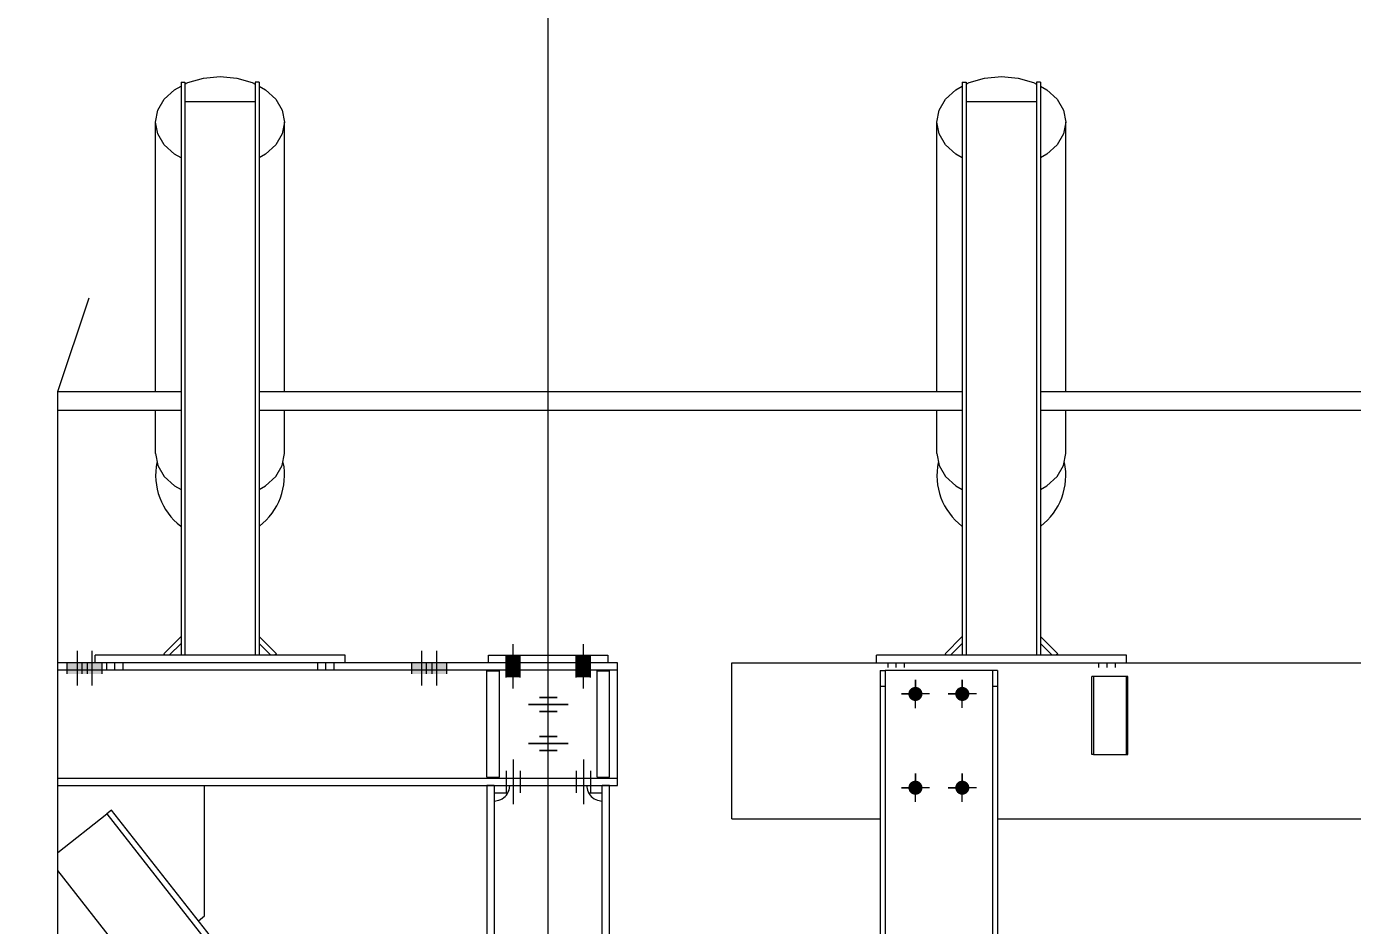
# Model space of a CAD drawing. Header units: millimetres. Extents: x 2 to 845, y 5 to 599.
# Drawn here: x 75.66 to 118.09, y 499.58 to 528.34 of the extents above; entities that cross this region are included whole.
import ezdxf

# ---------------------------------------------------------------- set-up
doc = ezdxf.new("R2010")
doc.units = ezdxf.units.MM
doc.linetypes.add('XKITLINE00', pattern=[0])
doc.linetypes.add('XKITLINE02', pattern=[4, 2, -2])
for name, color, linetype, lineweight in [('Cota', 4, 'Continuous', 0), ('Grelha', 4, 'Continuous', 0), ('Objeto gráfico', 3, 'Continuous', 0), ('Parafuso', 3, 'Continuous', 0), ('Peça', 2, 'Continuous', 0)]:
    doc.layers.add(name, color=color, linetype=linetype, lineweight=lineweight)
doc.styles.add('SIMPLEX', font='SIMPLEX_.TTF')

# ---------------------------------------------------------------- blocks, each defined once
blk = doc.blocks.new('*A620')
at = {"layer": 'Grelha', "color": 7, "linetype": 'XKITLINE00', "lineweight": 0}
blk.add_line((92.356, 459.531), (92.356, 574.891), dxfattribs=at)
blk = doc.blocks.new('*A756')
at = {"layer": 'Parafuso', "color": 7, "linetype": 'XKITLINE02', "lineweight": 0}
for p, q in [((78.219, 507.989), (78.219, 507.757)), ((78.481, 507.989), (78.481, 507.757)), ((78.744, 507.989), (78.744, 507.757)), ((84.969, 507.989), (84.969, 507.757)), ((85.231, 507.989), (85.231, 507.757)), ((85.494, 507.989), (85.494, 507.757))]:
    blk.add_line(p, q, dxfattribs=at)
blk = doc.blocks.new('*A757')
at = {"layer": 'Parafuso', "color": 7, "linetype": 'XKITLINE02', "lineweight": 0}
for p, q in [((78.219, 507.989), (78.219, 507.757)), ((78.481, 507.989), (78.481, 507.757)), ((78.744, 507.989), (78.744, 507.757)), ((84.969, 507.989), (84.969, 507.757)), ((85.231, 507.989), (85.231, 507.757)), ((85.494, 507.989), (85.494, 507.757))]:
    blk.add_line(p, q, dxfattribs=at)
blk = doc.blocks.new('*A794')
at = {"layer": 'Peça', "color": 1, "linetype": 'XKITLINE00', "lineweight": 0}
for p, q in [((110.805, 507.549), (109.755, 507.549)), ((109.755, 505.049), (109.755, 507.549)), ((109.805, 507.549), (109.805, 505.049)), ((110.83, 507.549), (110.805, 507.549)), ((110.849, 507.549), (110.83, 507.549)), ((110.855, 507.549), (110.849, 507.549)), ((110.905, 507.549), (110.855, 507.549)), ((110.855, 507.549), (110.855, 505.049)), ((110.905, 505.049), (110.905, 507.549)), ((109.805, 505.049), (109.755, 505.049)), ((109.812, 505.049), (109.805, 505.049)), ((109.805, 505.049), (109.812, 505.049)), ((109.812, 505.049), (109.83, 505.049)), ((109.83, 505.049), (109.855, 505.049)), ((109.855, 505.049), (110.855, 505.049)), ((110.849, 505.049), (110.855, 505.049)), ((110.855, 505.049), (110.905, 505.049))]:
    blk.add_line(p, q, dxfattribs=at)
blk = doc.blocks.new('*A820')
at = {"layer": 'Parafuso', "color": 7, "linetype": 'XKITLINE02', "lineweight": 0}
for p, q in [((91.721, 506.652), (92.991, 506.652)), ((91.721, 506.652), (92.991, 506.652)), ((92.074, 506.877), (92.274, 506.877)), ((92.074, 506.877), (92.274, 506.877)), ((92.274, 506.877), (92.439, 506.877)), ((92.274, 506.877), (92.439, 506.877)), ((92.439, 506.877), (92.639, 506.877)), ((92.439, 506.877), (92.639, 506.877)), ((92.074, 506.427), (92.274, 506.427)), ((92.074, 506.427), (92.274, 506.427)), ((92.274, 506.427), (92.439, 506.427)), ((92.274, 506.427), (92.439, 506.427)), ((92.439, 506.427), (92.639, 506.427)), ((92.439, 506.427), (92.639, 506.427)), ((91.721, 505.402), (92.991, 505.402)), ((91.721, 505.402), (92.991, 505.402)), ((92.074, 505.627), (92.274, 505.627)), ((92.074, 505.627), (92.274, 505.627)), ((92.274, 505.627), (92.439, 505.627)), ((92.274, 505.627), (92.439, 505.627)), ((92.439, 505.627), (92.639, 505.627)), ((92.439, 505.627), (92.639, 505.627)), ((92.074, 505.177), (92.274, 505.177)), ((92.074, 505.177), (92.274, 505.177)), ((92.274, 505.177), (92.439, 505.177)), ((92.274, 505.177), (92.439, 505.177)), ((92.439, 505.177), (92.639, 505.177)), ((92.439, 505.177), (92.639, 505.177))]:
    blk.add_line(p, q, dxfattribs=at)
blk = doc.blocks.new('*A821')
at = {"layer": 'Parafuso', "color": 7, "linetype": 'XKITLINE02', "lineweight": 0}
for p, q in [((91.721, 506.652), (92.991, 506.652)), ((91.721, 506.652), (92.991, 506.652)), ((92.074, 506.877), (92.274, 506.877)), ((92.074, 506.877), (92.274, 506.877)), ((92.274, 506.877), (92.439, 506.877)), ((92.274, 506.877), (92.439, 506.877)), ((92.439, 506.877), (92.639, 506.877)), ((92.439, 506.877), (92.639, 506.877)), ((92.074, 506.427), (92.274, 506.427)), ((92.074, 506.427), (92.274, 506.427)), ((92.274, 506.427), (92.439, 506.427)), ((92.274, 506.427), (92.439, 506.427)), ((92.439, 506.427), (92.639, 506.427)), ((92.439, 506.427), (92.639, 506.427)), ((91.721, 505.402), (92.991, 505.402)), ((91.721, 505.402), (92.991, 505.402)), ((92.074, 505.627), (92.274, 505.627)), ((92.074, 505.627), (92.274, 505.627)), ((92.274, 505.627), (92.439, 505.627)), ((92.274, 505.627), (92.439, 505.627)), ((92.439, 505.627), (92.639, 505.627)), ((92.439, 505.627), (92.639, 505.627)), ((92.074, 505.177), (92.274, 505.177)), ((92.074, 505.177), (92.274, 505.177)), ((92.274, 505.177), (92.439, 505.177)), ((92.274, 505.177), (92.439, 505.177)), ((92.439, 505.177), (92.639, 505.177)), ((92.439, 505.177), (92.639, 505.177))]:
    blk.add_line(p, q, dxfattribs=at)
blk = doc.blocks.new('*A822')
at = {"layer": 'Parafuso', "color": 7, "linetype": 'XKITLINE02', "lineweight": 0}
for p, q in [((93.256, 504.534), (93.256, 504.297)), ((93.256, 504.534), (93.256, 504.297)), ((93.256, 504.534), (93.256, 504.297)), ((93.481, 504.894), (93.481, 503.467)), ((93.481, 504.894), (93.481, 503.467)), ((93.481, 504.894), (93.481, 503.467)), ((93.706, 504.534), (93.706, 504.297)), ((93.706, 504.534), (93.706, 504.297)), ((93.706, 504.534), (93.706, 504.297)), ((93.256, 504.297), (93.256, 504.064)), ((93.256, 504.297), (93.256, 504.064)), ((93.256, 504.297), (93.256, 504.064)), ((93.256, 504.064), (93.256, 503.827)), ((93.256, 504.064), (93.256, 503.827)), ((93.256, 504.064), (93.256, 503.827)), ((93.706, 504.297), (93.706, 504.064)), ((93.706, 504.297), (93.706, 504.064)), ((93.706, 504.297), (93.706, 504.064)), ((93.706, 504.064), (93.706, 503.827)), ((93.706, 504.064), (93.706, 503.827)), ((93.706, 504.064), (93.706, 503.827))]:
    blk.add_line(p, q, dxfattribs=at)
blk = doc.blocks.new('*A823')
at = {"layer": 'Parafuso', "color": 7, "linetype": 'XKITLINE02', "lineweight": 0}
for p, q in [((93.256, 504.534), (93.256, 504.297)), ((93.256, 504.534), (93.256, 504.297)), ((93.256, 504.534), (93.256, 504.297)), ((93.481, 504.894), (93.481, 503.467)), ((93.481, 504.894), (93.481, 503.467)), ((93.481, 504.894), (93.481, 503.467)), ((93.706, 504.534), (93.706, 504.297)), ((93.706, 504.534), (93.706, 504.297)), ((93.706, 504.534), (93.706, 504.297)), ((93.256, 504.297), (93.256, 504.064)), ((93.256, 504.297), (93.256, 504.064)), ((93.256, 504.297), (93.256, 504.064)), ((93.256, 504.064), (93.256, 503.827)), ((93.256, 504.064), (93.256, 503.827)), ((93.256, 504.064), (93.256, 503.827)), ((93.706, 504.297), (93.706, 504.064)), ((93.706, 504.297), (93.706, 504.064)), ((93.706, 504.297), (93.706, 504.064)), ((93.706, 504.064), (93.706, 503.827)), ((93.706, 504.064), (93.706, 503.827)), ((93.706, 504.064), (93.706, 503.827))]:
    blk.add_line(p, q, dxfattribs=at)
blk = doc.blocks.new('*A824')
at = {"layer": 'Parafuso'}
for points in [[(93.256, 507.989), (93.256, 508.227), (93.706, 508.227), (93.706, 507.989)], [(93.256, 507.989), (93.256, 508.227), (93.706, 508.227), (93.706, 507.989)], [(93.256, 507.989), (93.256, 508.227), (93.706, 508.227), (93.706, 507.989)], [(93.256, 507.757), (93.256, 507.989), (93.706, 507.989), (93.706, 507.757)], [(93.256, 507.757), (93.256, 507.989), (93.706, 507.989), (93.706, 507.757)], [(93.256, 507.757), (93.256, 507.989), (93.706, 507.989), (93.706, 507.757)], [(93.256, 507.519), (93.256, 507.757), (93.706, 507.757), (93.706, 507.519)], [(93.256, 507.519), (93.256, 507.757), (93.706, 507.757), (93.706, 507.519)], [(93.256, 507.519), (93.256, 507.757), (93.706, 507.757), (93.706, 507.519)]]:
    blk.add_hatch(color=7, dxfattribs=at).paths.add_polyline_path(points, flags=17)
at = {"layer": 'Parafuso', "color": 7, "linetype": 'XKITLINE00', "lineweight": 0}
for p, q in [((93.481, 507.159), (93.481, 508.587)), ((93.481, 507.159), (93.481, 508.587)), ((93.481, 507.159), (93.481, 508.587)), ((93.256, 507.989), (93.256, 508.227)), ((93.256, 507.989), (93.256, 508.227)), ((93.256, 507.989), (93.256, 508.227)), ((93.256, 507.757), (93.256, 507.989)), ((93.256, 507.757), (93.256, 507.989)), ((93.256, 507.757), (93.256, 507.989)), ((93.706, 507.989), (93.706, 508.227)), ((93.706, 507.989), (93.706, 508.227)), ((93.706, 507.989), (93.706, 508.227)), ((93.706, 507.757), (93.706, 507.989)), ((93.706, 507.757), (93.706, 507.989)), ((93.706, 507.757), (93.706, 507.989)), ((93.256, 507.519), (93.256, 507.757)), ((93.256, 507.519), (93.256, 507.757)), ((93.256, 507.519), (93.256, 507.757)), ((93.706, 507.519), (93.706, 507.757)), ((93.706, 507.519), (93.706, 507.757)), ((93.706, 507.519), (93.706, 507.757))]:
    blk.add_line(p, q, dxfattribs=at)
blk = doc.blocks.new('*A825')
at = {"layer": 'Parafuso'}
for points in [[(93.706, 508.227), (93.706, 507.989), (93.256, 507.989), (93.256, 508.227)], [(93.706, 508.227), (93.706, 507.989), (93.256, 507.989), (93.256, 508.227)], [(93.706, 508.227), (93.706, 507.989), (93.256, 507.989), (93.256, 508.227)], [(93.706, 507.989), (93.706, 507.757), (93.256, 507.757), (93.256, 507.989)], [(93.706, 507.989), (93.706, 507.757), (93.256, 507.757), (93.256, 507.989)], [(93.706, 507.989), (93.706, 507.757), (93.256, 507.757), (93.256, 507.989)], [(93.706, 507.757), (93.706, 507.519), (93.256, 507.519), (93.256, 507.757)], [(93.706, 507.757), (93.706, 507.519), (93.256, 507.519), (93.256, 507.757)], [(93.706, 507.757), (93.706, 507.519), (93.256, 507.519), (93.256, 507.757)]]:
    blk.add_hatch(color=7, dxfattribs=at).paths.add_polyline_path(points, flags=17)
at = {"layer": 'Parafuso', "color": 7, "linetype": 'XKITLINE00', "lineweight": 0}
for p, q in [((93.481, 507.159), (93.481, 508.587)), ((93.481, 507.159), (93.481, 508.587)), ((93.481, 507.159), (93.481, 508.587)), ((93.256, 507.989), (93.256, 508.227)), ((93.256, 507.989), (93.256, 508.227)), ((93.256, 507.989), (93.256, 508.227)), ((93.256, 507.757), (93.256, 507.989)), ((93.256, 507.757), (93.256, 507.989)), ((93.256, 507.757), (93.256, 507.989)), ((93.706, 507.989), (93.706, 508.227)), ((93.706, 507.989), (93.706, 508.227)), ((93.706, 507.989), (93.706, 508.227)), ((93.706, 507.757), (93.706, 507.989)), ((93.706, 507.757), (93.706, 507.989)), ((93.706, 507.757), (93.706, 507.989)), ((93.256, 507.519), (93.256, 507.757)), ((93.256, 507.519), (93.256, 507.757)), ((93.256, 507.519), (93.256, 507.757)), ((93.706, 507.519), (93.706, 507.757)), ((93.706, 507.519), (93.706, 507.757)), ((93.706, 507.519), (93.706, 507.757))]:
    blk.add_line(p, q, dxfattribs=at)
blk = doc.blocks.new('*A826')
at = {"layer": 'Parafuso', "color": 7, "linetype": 'XKITLINE02', "lineweight": 0}
for p, q in [((91.006, 504.534), (91.006, 504.297)), ((91.006, 504.534), (91.006, 504.297)), ((91.006, 504.534), (91.006, 504.297)), ((91.231, 504.894), (91.231, 503.467)), ((91.231, 504.894), (91.231, 503.467)), ((91.231, 504.894), (91.231, 503.467)), ((91.456, 504.534), (91.456, 504.297)), ((91.456, 504.534), (91.456, 504.297)), ((91.456, 504.534), (91.456, 504.297)), ((91.006, 504.297), (91.006, 504.064)), ((91.006, 504.297), (91.006, 504.064)), ((91.006, 504.297), (91.006, 504.064)), ((91.006, 504.064), (91.006, 503.827)), ((91.006, 504.064), (91.006, 503.827)), ((91.006, 504.064), (91.006, 503.827)), ((91.456, 504.297), (91.456, 504.064)), ((91.456, 504.297), (91.456, 504.064)), ((91.456, 504.297), (91.456, 504.064)), ((91.456, 504.064), (91.456, 503.827)), ((91.456, 504.064), (91.456, 503.827)), ((91.456, 504.064), (91.456, 503.827))]:
    blk.add_line(p, q, dxfattribs=at)
blk = doc.blocks.new('*A827')
at = {"layer": 'Parafuso', "color": 7, "linetype": 'XKITLINE02', "lineweight": 0}
for p, q in [((91.006, 504.534), (91.006, 504.297)), ((91.006, 504.534), (91.006, 504.297)), ((91.006, 504.534), (91.006, 504.297)), ((91.231, 504.894), (91.231, 503.467)), ((91.231, 504.894), (91.231, 503.467)), ((91.231, 504.894), (91.231, 503.467)), ((91.456, 504.534), (91.456, 504.297)), ((91.456, 504.534), (91.456, 504.297)), ((91.456, 504.534), (91.456, 504.297)), ((91.006, 504.297), (91.006, 504.064)), ((91.006, 504.297), (91.006, 504.064)), ((91.006, 504.297), (91.006, 504.064)), ((91.006, 504.064), (91.006, 503.827)), ((91.006, 504.064), (91.006, 503.827)), ((91.006, 504.064), (91.006, 503.827)), ((91.456, 504.297), (91.456, 504.064)), ((91.456, 504.297), (91.456, 504.064)), ((91.456, 504.297), (91.456, 504.064)), ((91.456, 504.064), (91.456, 503.827)), ((91.456, 504.064), (91.456, 503.827)), ((91.456, 504.064), (91.456, 503.827))]:
    blk.add_line(p, q, dxfattribs=at)
blk = doc.blocks.new('*A828')
at = {"layer": 'Parafuso'}
for points in [[(91.006, 507.989), (91.006, 508.227), (91.456, 508.227), (91.456, 507.989)], [(91.006, 507.989), (91.006, 508.227), (91.456, 508.227), (91.456, 507.989)], [(91.006, 507.989), (91.006, 508.227), (91.456, 508.227), (91.456, 507.989)], [(91.006, 507.757), (91.006, 507.989), (91.456, 507.989), (91.456, 507.757)], [(91.006, 507.757), (91.006, 507.989), (91.456, 507.989), (91.456, 507.757)], [(91.006, 507.757), (91.006, 507.989), (91.456, 507.989), (91.456, 507.757)], [(91.006, 507.519), (91.006, 507.757), (91.456, 507.757), (91.456, 507.519)], [(91.006, 507.519), (91.006, 507.757), (91.456, 507.757), (91.456, 507.519)], [(91.006, 507.519), (91.006, 507.757), (91.456, 507.757), (91.456, 507.519)]]:
    blk.add_hatch(color=7, dxfattribs=at).paths.add_polyline_path(points, flags=17)
at = {"layer": 'Parafuso', "color": 7, "linetype": 'XKITLINE00', "lineweight": 0}
for p, q in [((91.231, 507.159), (91.231, 508.587)), ((91.231, 507.159), (91.231, 508.587)), ((91.231, 507.159), (91.231, 508.587)), ((91.006, 507.989), (91.006, 508.227)), ((91.006, 507.989), (91.006, 508.227)), ((91.006, 507.989), (91.006, 508.227)), ((91.006, 507.757), (91.006, 507.989)), ((91.006, 507.757), (91.006, 507.989)), ((91.006, 507.757), (91.006, 507.989)), ((91.456, 507.989), (91.456, 508.227)), ((91.456, 507.989), (91.456, 508.227)), ((91.456, 507.989), (91.456, 508.227)), ((91.456, 507.757), (91.456, 507.989)), ((91.456, 507.757), (91.456, 507.989)), ((91.456, 507.757), (91.456, 507.989)), ((91.006, 507.519), (91.006, 507.757)), ((91.006, 507.519), (91.006, 507.757)), ((91.006, 507.519), (91.006, 507.757)), ((91.456, 507.519), (91.456, 507.757)), ((91.456, 507.519), (91.456, 507.757)), ((91.456, 507.519), (91.456, 507.757))]:
    blk.add_line(p, q, dxfattribs=at)
blk = doc.blocks.new('*A829')
at = {"layer": 'Parafuso'}
for points in [[(91.456, 508.227), (91.456, 507.989), (91.006, 507.989), (91.006, 508.227)], [(91.456, 508.227), (91.456, 507.989), (91.006, 507.989), (91.006, 508.227)], [(91.456, 508.227), (91.456, 507.989), (91.006, 507.989), (91.006, 508.227)], [(91.456, 507.989), (91.456, 507.757), (91.006, 507.757), (91.006, 507.989)], [(91.456, 507.989), (91.456, 507.757), (91.006, 507.757), (91.006, 507.989)], [(91.456, 507.989), (91.456, 507.757), (91.006, 507.757), (91.006, 507.989)], [(91.456, 507.757), (91.456, 507.519), (91.006, 507.519), (91.006, 507.757)], [(91.456, 507.757), (91.456, 507.519), (91.006, 507.519), (91.006, 507.757)], [(91.456, 507.757), (91.456, 507.519), (91.006, 507.519), (91.006, 507.757)]]:
    blk.add_hatch(color=7, dxfattribs=at).paths.add_polyline_path(points, flags=17)
at = {"layer": 'Parafuso', "color": 7, "linetype": 'XKITLINE00', "lineweight": 0}
for p, q in [((91.231, 507.159), (91.231, 508.587)), ((91.231, 507.159), (91.231, 508.587)), ((91.231, 507.159), (91.231, 508.587)), ((91.006, 507.989), (91.006, 508.227)), ((91.006, 507.989), (91.006, 508.227)), ((91.006, 507.989), (91.006, 508.227)), ((91.006, 507.757), (91.006, 507.989)), ((91.006, 507.757), (91.006, 507.989)), ((91.006, 507.757), (91.006, 507.989)), ((91.456, 507.989), (91.456, 508.227)), ((91.456, 507.989), (91.456, 508.227)), ((91.456, 507.989), (91.456, 508.227)), ((91.456, 507.757), (91.456, 507.989)), ((91.456, 507.757), (91.456, 507.989)), ((91.456, 507.757), (91.456, 507.989)), ((91.006, 507.519), (91.006, 507.757)), ((91.006, 507.519), (91.006, 507.757)), ((91.006, 507.519), (91.006, 507.757)), ((91.456, 507.519), (91.456, 507.757)), ((91.456, 507.519), (91.456, 507.757)), ((91.456, 507.519), (91.456, 507.757))]:
    blk.add_line(p, q, dxfattribs=at)
blk = doc.blocks.new('*A830')
at = {"layer": 'Parafuso', "color": 7, "linetype": 'XKITLINE02', "lineweight": 0}
for p, q in [((92.991, 506.652), (91.721, 506.652)), ((92.991, 506.652), (91.721, 506.652)), ((92.274, 506.877), (92.074, 506.877)), ((92.274, 506.877), (92.074, 506.877)), ((92.439, 506.877), (92.274, 506.877)), ((92.439, 506.877), (92.274, 506.877)), ((92.639, 506.877), (92.439, 506.877)), ((92.639, 506.877), (92.439, 506.877)), ((92.274, 506.427), (92.074, 506.427)), ((92.274, 506.427), (92.074, 506.427)), ((92.439, 506.427), (92.274, 506.427)), ((92.439, 506.427), (92.274, 506.427)), ((92.639, 506.427), (92.439, 506.427)), ((92.639, 506.427), (92.439, 506.427)), ((92.991, 505.402), (91.721, 505.402)), ((92.991, 505.402), (91.721, 505.402)), ((92.274, 505.627), (92.074, 505.627)), ((92.274, 505.627), (92.074, 505.627)), ((92.439, 505.627), (92.274, 505.627)), ((92.439, 505.627), (92.274, 505.627)), ((92.639, 505.627), (92.439, 505.627)), ((92.639, 505.627), (92.439, 505.627)), ((92.274, 505.177), (92.074, 505.177)), ((92.274, 505.177), (92.074, 505.177)), ((92.439, 505.177), (92.274, 505.177)), ((92.439, 505.177), (92.274, 505.177)), ((92.639, 505.177), (92.439, 505.177)), ((92.639, 505.177), (92.439, 505.177))]:
    blk.add_line(p, q, dxfattribs=at)
blk = doc.blocks.new('*A831')
at = {"layer": 'Parafuso', "color": 7, "linetype": 'XKITLINE02', "lineweight": 0}
for p, q in [((92.991, 506.652), (91.721, 506.652)), ((92.991, 506.652), (91.721, 506.652)), ((92.274, 506.877), (92.074, 506.877)), ((92.274, 506.877), (92.074, 506.877)), ((92.439, 506.877), (92.274, 506.877)), ((92.439, 506.877), (92.274, 506.877)), ((92.639, 506.877), (92.439, 506.877)), ((92.639, 506.877), (92.439, 506.877)), ((92.274, 506.427), (92.074, 506.427)), ((92.274, 506.427), (92.074, 506.427)), ((92.439, 506.427), (92.274, 506.427)), ((92.439, 506.427), (92.274, 506.427)), ((92.639, 506.427), (92.439, 506.427)), ((92.639, 506.427), (92.439, 506.427)), ((92.991, 505.402), (91.721, 505.402)), ((92.991, 505.402), (91.721, 505.402)), ((92.274, 505.627), (92.074, 505.627)), ((92.274, 505.627), (92.074, 505.627)), ((92.439, 505.627), (92.274, 505.627)), ((92.439, 505.627), (92.274, 505.627)), ((92.639, 505.627), (92.439, 505.627)), ((92.639, 505.627), (92.439, 505.627)), ((92.274, 505.177), (92.074, 505.177)), ((92.274, 505.177), (92.074, 505.177)), ((92.439, 505.177), (92.274, 505.177)), ((92.439, 505.177), (92.274, 505.177)), ((92.639, 505.177), (92.439, 505.177)), ((92.639, 505.177), (92.439, 505.177))]:
    blk.add_line(p, q, dxfattribs=at)
blk = doc.blocks.new('*A832')
at = {"layer": 'Parafuso', "color": 7, "linetype": 'XKITLINE02', "lineweight": 0}
for p, q in [((91.006, 504.534), (91.006, 504.297)), ((91.006, 504.534), (91.006, 504.297)), ((91.006, 504.534), (91.006, 504.297)), ((91.231, 504.894), (91.231, 503.467)), ((91.231, 504.894), (91.231, 503.467)), ((91.231, 504.894), (91.231, 503.467)), ((91.456, 504.534), (91.456, 504.297)), ((91.456, 504.534), (91.456, 504.297)), ((91.456, 504.534), (91.456, 504.297)), ((91.006, 504.297), (91.006, 504.064)), ((91.006, 504.297), (91.006, 504.064)), ((91.006, 504.297), (91.006, 504.064)), ((91.006, 504.064), (91.006, 503.827)), ((91.006, 504.064), (91.006, 503.827)), ((91.006, 504.064), (91.006, 503.827)), ((91.456, 504.297), (91.456, 504.064)), ((91.456, 504.297), (91.456, 504.064)), ((91.456, 504.297), (91.456, 504.064)), ((91.456, 504.064), (91.456, 503.827)), ((91.456, 504.064), (91.456, 503.827)), ((91.456, 504.064), (91.456, 503.827))]:
    blk.add_line(p, q, dxfattribs=at)
blk = doc.blocks.new('*A833')
at = {"layer": 'Parafuso', "color": 7, "linetype": 'XKITLINE02', "lineweight": 0}
for p, q in [((91.006, 504.534), (91.006, 504.297)), ((91.006, 504.534), (91.006, 504.297)), ((91.006, 504.534), (91.006, 504.297)), ((91.231, 504.894), (91.231, 503.467)), ((91.231, 504.894), (91.231, 503.467)), ((91.231, 504.894), (91.231, 503.467)), ((91.456, 504.534), (91.456, 504.297)), ((91.456, 504.534), (91.456, 504.297)), ((91.456, 504.534), (91.456, 504.297)), ((91.006, 504.297), (91.006, 504.064)), ((91.006, 504.297), (91.006, 504.064)), ((91.006, 504.297), (91.006, 504.064)), ((91.006, 504.064), (91.006, 503.827)), ((91.006, 504.064), (91.006, 503.827)), ((91.006, 504.064), (91.006, 503.827)), ((91.456, 504.297), (91.456, 504.064)), ((91.456, 504.297), (91.456, 504.064)), ((91.456, 504.297), (91.456, 504.064)), ((91.456, 504.064), (91.456, 503.827)), ((91.456, 504.064), (91.456, 503.827)), ((91.456, 504.064), (91.456, 503.827))]:
    blk.add_line(p, q, dxfattribs=at)
blk = doc.blocks.new('*A834')
at = {"layer": 'Parafuso'}
for points in [[(91.456, 508.227), (91.456, 507.989), (91.006, 507.989), (91.006, 508.227)], [(91.456, 508.227), (91.456, 507.989), (91.006, 507.989), (91.006, 508.227)], [(91.456, 508.227), (91.456, 507.989), (91.006, 507.989), (91.006, 508.227)], [(91.456, 507.989), (91.456, 507.757), (91.006, 507.757), (91.006, 507.989)], [(91.456, 507.989), (91.456, 507.757), (91.006, 507.757), (91.006, 507.989)], [(91.456, 507.989), (91.456, 507.757), (91.006, 507.757), (91.006, 507.989)], [(91.456, 507.757), (91.456, 507.519), (91.006, 507.519), (91.006, 507.757)], [(91.456, 507.757), (91.456, 507.519), (91.006, 507.519), (91.006, 507.757)], [(91.456, 507.757), (91.456, 507.519), (91.006, 507.519), (91.006, 507.757)]]:
    blk.add_hatch(color=7, dxfattribs=at).paths.add_polyline_path(points, flags=17)
at = {"layer": 'Parafuso', "color": 7, "linetype": 'XKITLINE00', "lineweight": 0}
for p, q in [((91.231, 507.159), (91.231, 508.587)), ((91.231, 507.159), (91.231, 508.587)), ((91.231, 507.159), (91.231, 508.587)), ((91.006, 507.989), (91.006, 508.227)), ((91.006, 507.989), (91.006, 508.227)), ((91.006, 507.989), (91.006, 508.227)), ((91.006, 507.757), (91.006, 507.989)), ((91.006, 507.757), (91.006, 507.989)), ((91.006, 507.757), (91.006, 507.989)), ((91.456, 507.989), (91.456, 508.227)), ((91.456, 507.989), (91.456, 508.227)), ((91.456, 507.989), (91.456, 508.227)), ((91.456, 507.757), (91.456, 507.989)), ((91.456, 507.757), (91.456, 507.989)), ((91.456, 507.757), (91.456, 507.989)), ((91.006, 507.519), (91.006, 507.757)), ((91.006, 507.519), (91.006, 507.757)), ((91.006, 507.519), (91.006, 507.757)), ((91.456, 507.519), (91.456, 507.757)), ((91.456, 507.519), (91.456, 507.757)), ((91.456, 507.519), (91.456, 507.757))]:
    blk.add_line(p, q, dxfattribs=at)
blk = doc.blocks.new('*A835')
at = {"layer": 'Parafuso'}
for points in [[(91.006, 507.989), (91.006, 508.227), (91.456, 508.227), (91.456, 507.989)], [(91.006, 507.989), (91.006, 508.227), (91.456, 508.227), (91.456, 507.989)], [(91.006, 507.989), (91.006, 508.227), (91.456, 508.227), (91.456, 507.989)], [(91.006, 507.757), (91.006, 507.989), (91.456, 507.989), (91.456, 507.757)], [(91.006, 507.757), (91.006, 507.989), (91.456, 507.989), (91.456, 507.757)], [(91.006, 507.757), (91.006, 507.989), (91.456, 507.989), (91.456, 507.757)], [(91.006, 507.519), (91.006, 507.757), (91.456, 507.757), (91.456, 507.519)], [(91.006, 507.519), (91.006, 507.757), (91.456, 507.757), (91.456, 507.519)], [(91.006, 507.519), (91.006, 507.757), (91.456, 507.757), (91.456, 507.519)]]:
    blk.add_hatch(color=7, dxfattribs=at).paths.add_polyline_path(points, flags=17)
at = {"layer": 'Parafuso', "color": 7, "linetype": 'XKITLINE00', "lineweight": 0}
for p, q in [((91.231, 507.159), (91.231, 508.587)), ((91.231, 507.159), (91.231, 508.587)), ((91.231, 507.159), (91.231, 508.587)), ((91.006, 507.989), (91.006, 508.227)), ((91.006, 507.989), (91.006, 508.227)), ((91.006, 507.989), (91.006, 508.227)), ((91.006, 507.757), (91.006, 507.989)), ((91.006, 507.757), (91.006, 507.989)), ((91.006, 507.757), (91.006, 507.989)), ((91.456, 507.989), (91.456, 508.227)), ((91.456, 507.989), (91.456, 508.227)), ((91.456, 507.989), (91.456, 508.227)), ((91.456, 507.757), (91.456, 507.989)), ((91.456, 507.757), (91.456, 507.989)), ((91.456, 507.757), (91.456, 507.989)), ((91.006, 507.519), (91.006, 507.757)), ((91.006, 507.519), (91.006, 507.757)), ((91.006, 507.519), (91.006, 507.757)), ((91.456, 507.519), (91.456, 507.757)), ((91.456, 507.519), (91.456, 507.757)), ((91.456, 507.519), (91.456, 507.757))]:
    blk.add_line(p, q, dxfattribs=at)
blk = doc.blocks.new('*A836')
at = {"layer": 'Parafuso', "color": 7, "linetype": 'XKITLINE02', "lineweight": 0}
for p, q in [((93.256, 504.534), (93.256, 504.297)), ((93.256, 504.534), (93.256, 504.297)), ((93.256, 504.534), (93.256, 504.297)), ((93.481, 504.894), (93.481, 503.467)), ((93.481, 504.894), (93.481, 503.467)), ((93.481, 504.894), (93.481, 503.467)), ((93.706, 504.534), (93.706, 504.297)), ((93.706, 504.534), (93.706, 504.297)), ((93.706, 504.534), (93.706, 504.297)), ((93.256, 504.297), (93.256, 504.064)), ((93.256, 504.297), (93.256, 504.064)), ((93.256, 504.297), (93.256, 504.064)), ((93.256, 504.064), (93.256, 503.827)), ((93.256, 504.064), (93.256, 503.827)), ((93.256, 504.064), (93.256, 503.827)), ((93.706, 504.297), (93.706, 504.064)), ((93.706, 504.297), (93.706, 504.064)), ((93.706, 504.297), (93.706, 504.064)), ((93.706, 504.064), (93.706, 503.827)), ((93.706, 504.064), (93.706, 503.827)), ((93.706, 504.064), (93.706, 503.827))]:
    blk.add_line(p, q, dxfattribs=at)
blk = doc.blocks.new('*A837')
at = {"layer": 'Parafuso', "color": 7, "linetype": 'XKITLINE02', "lineweight": 0}
for p, q in [((93.256, 504.534), (93.256, 504.297)), ((93.256, 504.534), (93.256, 504.297)), ((93.256, 504.534), (93.256, 504.297)), ((93.481, 504.894), (93.481, 503.467)), ((93.481, 504.894), (93.481, 503.467)), ((93.481, 504.894), (93.481, 503.467)), ((93.706, 504.534), (93.706, 504.297)), ((93.706, 504.534), (93.706, 504.297)), ((93.706, 504.534), (93.706, 504.297)), ((93.256, 504.297), (93.256, 504.064)), ((93.256, 504.297), (93.256, 504.064)), ((93.256, 504.297), (93.256, 504.064)), ((93.256, 504.064), (93.256, 503.827)), ((93.256, 504.064), (93.256, 503.827)), ((93.256, 504.064), (93.256, 503.827)), ((93.706, 504.297), (93.706, 504.064)), ((93.706, 504.297), (93.706, 504.064)), ((93.706, 504.297), (93.706, 504.064)), ((93.706, 504.064), (93.706, 503.827)), ((93.706, 504.064), (93.706, 503.827)), ((93.706, 504.064), (93.706, 503.827))]:
    blk.add_line(p, q, dxfattribs=at)
blk = doc.blocks.new('*A838')
at = {"layer": 'Parafuso'}
for points in [[(93.706, 508.227), (93.706, 507.989), (93.256, 507.989), (93.256, 508.227)], [(93.706, 508.227), (93.706, 507.989), (93.256, 507.989), (93.256, 508.227)], [(93.706, 508.227), (93.706, 507.989), (93.256, 507.989), (93.256, 508.227)], [(93.706, 507.989), (93.706, 507.757), (93.256, 507.757), (93.256, 507.989)], [(93.706, 507.989), (93.706, 507.757), (93.256, 507.757), (93.256, 507.989)], [(93.706, 507.989), (93.706, 507.757), (93.256, 507.757), (93.256, 507.989)], [(93.706, 507.757), (93.706, 507.519), (93.256, 507.519), (93.256, 507.757)], [(93.706, 507.757), (93.706, 507.519), (93.256, 507.519), (93.256, 507.757)], [(93.706, 507.757), (93.706, 507.519), (93.256, 507.519), (93.256, 507.757)]]:
    blk.add_hatch(color=7, dxfattribs=at).paths.add_polyline_path(points, flags=17)
at = {"layer": 'Parafuso', "color": 7, "linetype": 'XKITLINE00', "lineweight": 0}
for p, q in [((93.481, 507.159), (93.481, 508.587)), ((93.481, 507.159), (93.481, 508.587)), ((93.481, 507.159), (93.481, 508.587)), ((93.256, 507.989), (93.256, 508.227)), ((93.256, 507.989), (93.256, 508.227)), ((93.256, 507.989), (93.256, 508.227)), ((93.256, 507.757), (93.256, 507.989)), ((93.256, 507.757), (93.256, 507.989)), ((93.256, 507.757), (93.256, 507.989)), ((93.706, 507.989), (93.706, 508.227)), ((93.706, 507.989), (93.706, 508.227)), ((93.706, 507.989), (93.706, 508.227)), ((93.706, 507.757), (93.706, 507.989)), ((93.706, 507.757), (93.706, 507.989)), ((93.706, 507.757), (93.706, 507.989)), ((93.256, 507.519), (93.256, 507.757)), ((93.256, 507.519), (93.256, 507.757)), ((93.256, 507.519), (93.256, 507.757)), ((93.706, 507.519), (93.706, 507.757)), ((93.706, 507.519), (93.706, 507.757)), ((93.706, 507.519), (93.706, 507.757))]:
    blk.add_line(p, q, dxfattribs=at)
blk = doc.blocks.new('*A839')
at = {"layer": 'Parafuso'}
for points in [[(93.256, 507.989), (93.256, 508.227), (93.706, 508.227), (93.706, 507.989)], [(93.256, 507.989), (93.256, 508.227), (93.706, 508.227), (93.706, 507.989)], [(93.256, 507.989), (93.256, 508.227), (93.706, 508.227), (93.706, 507.989)], [(93.256, 507.757), (93.256, 507.989), (93.706, 507.989), (93.706, 507.757)], [(93.256, 507.757), (93.256, 507.989), (93.706, 507.989), (93.706, 507.757)], [(93.256, 507.757), (93.256, 507.989), (93.706, 507.989), (93.706, 507.757)], [(93.256, 507.519), (93.256, 507.757), (93.706, 507.757), (93.706, 507.519)], [(93.256, 507.519), (93.256, 507.757), (93.706, 507.757), (93.706, 507.519)], [(93.256, 507.519), (93.256, 507.757), (93.706, 507.757), (93.706, 507.519)]]:
    blk.add_hatch(color=7, dxfattribs=at).paths.add_polyline_path(points, flags=17)
at = {"layer": 'Parafuso', "color": 7, "linetype": 'XKITLINE00', "lineweight": 0}
for p, q in [((93.481, 507.159), (93.481, 508.587)), ((93.481, 507.159), (93.481, 508.587)), ((93.481, 507.159), (93.481, 508.587)), ((93.256, 507.989), (93.256, 508.227)), ((93.256, 507.989), (93.256, 508.227)), ((93.256, 507.989), (93.256, 508.227)), ((93.256, 507.757), (93.256, 507.989)), ((93.256, 507.757), (93.256, 507.989)), ((93.256, 507.757), (93.256, 507.989)), ((93.706, 507.989), (93.706, 508.227)), ((93.706, 507.989), (93.706, 508.227)), ((93.706, 507.989), (93.706, 508.227)), ((93.706, 507.757), (93.706, 507.989)), ((93.706, 507.757), (93.706, 507.989)), ((93.706, 507.757), (93.706, 507.989)), ((93.256, 507.519), (93.256, 507.757)), ((93.256, 507.519), (93.256, 507.757)), ((93.256, 507.519), (93.256, 507.757)), ((93.706, 507.519), (93.706, 507.757)), ((93.706, 507.519), (93.706, 507.757)), ((93.706, 507.519), (93.706, 507.757))]:
    blk.add_line(p, q, dxfattribs=at)
blk = doc.blocks.new('*A840')
at = {"layer": 'Peça', "color": 1, "linetype": 'XKITLINE00', "lineweight": 0}
for p, q in [((90.626, 503.827), (91.059, 503.827)), ((93.653, 503.827), (94.086, 503.827))]:
    blk.add_line(p, q, dxfattribs=at)
blk = doc.blocks.new('*A841')
at = {"layer": 'Peça', "color": 1, "linetype": 'XKITLINE00', "lineweight": 0}
for p, q in [((90.444, 508.227), (94.269, 508.227)), ((90.444, 507.989), (90.444, 508.227)), ((94.269, 508.227), (94.269, 507.989))]:
    blk.add_line(p, q, dxfattribs=at)
blk = doc.blocks.new('*A842')
at = {"layer": 'Peça', "color": 1, "linetype": 'XKITLINE00', "lineweight": 0}
for p, q in [((93.919, 504.322), (93.919, 507.732)), ((93.919, 507.732), (94.319, 507.732)), ((94.319, 504.322), (94.319, 507.732)), ((93.919, 504.322), (94.319, 504.322))]:
    blk.add_line(p, q, dxfattribs=at)
blk = doc.blocks.new('*A843')
at = {"layer": 'Peça', "color": 1, "linetype": 'XKITLINE00', "lineweight": 0}
for p, q in [((90.394, 504.322), (90.394, 507.732)), ((90.394, 507.732), (90.794, 507.732)), ((90.794, 504.322), (90.794, 507.732)), ((90.394, 504.322), (90.794, 504.322))]:
    blk.add_line(p, q, dxfattribs=at)
blk = doc.blocks.new('*A847')
at = {"layer": 'Peça', "color": 1, "linetype": 'XKITLINE00', "lineweight": 0}
for p, q in [((90.626, 504.064), (90.394, 504.064)), ((90.394, 504.064), (90.394, 485.364)), ((90.626, 504.064), (90.626, 485.364)), ((91.102, 503.91), (91.126, 504.064)), ((93.586, 504.064), (93.611, 503.91)), ((94.086, 485.364), (94.086, 504.064)), ((94.319, 504.064), (94.086, 504.064)), ((94.319, 485.364), (94.319, 504.064)), ((90.626, 503.564), (90.781, 503.589)), ((93.932, 503.589), (94.086, 503.564)), ((90.781, 485.84), (90.626, 485.864)), ((94.086, 485.864), (93.932, 485.84)), ((91.126, 485.364), (91.102, 485.519)), ((93.611, 485.519), (93.586, 485.364)), ((90.626, 485.364), (90.394, 485.364)), ((94.086, 485.364), (94.319, 485.364))]:
    blk.add_line(p, q, dxfattribs=at)
for centre, start, end in [((90.626, 504.064), 288, 342), ((94.086, 504.064), 198, 252), ((90.626, 485.364), 18, 72), ((94.086, 485.364), 108, 162)]:
    blk.add_arc(centre, 0.5, start, end, dxfattribs=at)
blk = doc.blocks.new('*A850')
at = {"layer": 'Peça', "color": 1, "linetype": 'XKITLINE00', "lineweight": 0}
for p, q in [((78.387, 503.273), (78.231, 503.15)), ((89.894, 488.606), (78.387, 503.273)), ((76.663, 501.92), (78.231, 503.15)), ((78.231, 503.15), (89.738, 488.484)), ((87.887, 487.032), (76.663, 501.34)), ((87.887, 487.032), (89.738, 488.484)), ((89.738, 488.484), (89.894, 488.606))]:
    blk.add_line(p, q, dxfattribs=at)
blk = doc.blocks.new('*A851')
at = {"layer": 'Peça', "color": 1, "linetype": 'XKITLINE00', "lineweight": 0}
for p, q in [((94.569, 507.989), (76.663, 507.989)), ((94.569, 504.064), (94.569, 507.989)), ((76.663, 507.757), (94.569, 507.757)), ((76.663, 504.297), (94.569, 504.297)), ((76.663, 504.064), (94.569, 504.064))]:
    blk.add_line(p, q, dxfattribs=at)
blk = doc.blocks.new('*A855')
at = {"layer": 'Peça', "color": 1, "linetype": 'XKITLINE00', "lineweight": 0}
for p, q in [((81.362, 499.887), (81.362, 504.064)), ((81.165, 499.732), (81.362, 499.887)), ((78.962, 498.004), (79.159, 498.158)), ((76.663, 497.811), (78.962, 498.004))]:
    blk.add_line(p, q, dxfattribs=at)
blk = doc.blocks.new('*A896')
at = {"layer": 'Parafuso'}
for points in [[(77.604, 507.989), (77.604, 507.789), (76.956, 507.789), (76.956, 507.989)], [(78.077, 507.989), (78.077, 507.789), (77.429, 507.789), (77.429, 507.989)], [(77.604, 507.789), (77.604, 507.631), (76.956, 507.631), (76.956, 507.789)], [(78.077, 507.789), (78.077, 507.631), (77.429, 507.631), (77.429, 507.789)]]:
    blk.add_hatch(color=7, dxfattribs=at).paths.add_polyline_path(points, flags=17)
at = {"layer": 'Parafuso', "color": 7, "linetype": 'XKITLINE00', "lineweight": 0}
for p, q in [((77.28, 508.366), (77.28, 507.255)), ((77.753, 508.366), (77.753, 507.255)), ((76.956, 507.989), (76.956, 507.789)), ((77.429, 507.989), (77.429, 507.789)), ((77.604, 507.989), (77.604, 507.789)), ((78.077, 507.989), (78.077, 507.789)), ((76.956, 507.789), (76.956, 507.631)), ((77.429, 507.789), (77.429, 507.631)), ((77.604, 507.789), (77.604, 507.631)), ((78.077, 507.789), (78.077, 507.631))]:
    blk.add_line(p, q, dxfattribs=at)
blk = doc.blocks.new('*A897')
at = {"layer": 'Parafuso'}
for points in [[(87.98, 507.789), (87.98, 507.989), (88.628, 507.989), (88.628, 507.789)], [(88.454, 507.789), (88.454, 507.989), (89.101, 507.989), (89.101, 507.789)], [(87.98, 507.631), (87.98, 507.789), (88.628, 507.789), (88.628, 507.631)], [(88.454, 507.631), (88.454, 507.789), (89.101, 507.789), (89.101, 507.631)]]:
    blk.add_hatch(color=7, dxfattribs=at).paths.add_polyline_path(points, flags=17)
at = {"layer": 'Parafuso', "color": 7, "linetype": 'XKITLINE00', "lineweight": 0}
for p, q in [((88.304, 508.366), (88.304, 507.255)), ((88.777, 508.366), (88.777, 507.255)), ((87.98, 507.989), (87.98, 507.789)), ((88.454, 507.989), (88.454, 507.789)), ((88.628, 507.989), (88.628, 507.789)), ((89.101, 507.989), (89.101, 507.789)), ((87.98, 507.789), (87.98, 507.631)), ((88.454, 507.789), (88.454, 507.631)), ((88.628, 507.789), (88.628, 507.631)), ((89.101, 507.789), (89.101, 507.631))]:
    blk.add_line(p, q, dxfattribs=at)
blk = doc.blocks.new('*A906')
at = {"layer": 'Peça', "color": 1, "linetype": 'XKITLINE00', "lineweight": 0}
for p, q in [((98.232, 502.989), (98.232, 507.989)), ((98.232, 507.989), (141.856, 507.989)), ((98.232, 502.989), (102.981, 502.989)), ((106.731, 502.989), (152.981, 502.989))]:
    blk.add_line(p, q, dxfattribs=at)
blk = doc.blocks.new('*A908')
at = {"layer": 'Peça', "color": 1, "linetype": 'XKITLINE00', "lineweight": 0}
for p, q in [((76.663, 516.664), (80.606, 516.664)), ((83.106, 516.664), (105.606, 516.664)), ((108.106, 516.664), (130.606, 516.664)), ((76.663, 516.064), (80.606, 516.064)), ((83.106, 516.064), (105.606, 516.064)), ((108.106, 516.064), (130.606, 516.064))]:
    blk.add_line(p, q, dxfattribs=at)
blk = doc.blocks.new('*A963')
at = {"layer": 'Peça', "color": 1, "linetype": 'XKITLINE00', "lineweight": 0}
for p, q in [((77.856, 507.989), (77.856, 508.227)), ((85.856, 508.227), (77.856, 508.227)), ((85.856, 507.989), (85.856, 508.227))]:
    blk.add_line(p, q, dxfattribs=at)
blk = doc.blocks.new('*A964')
at = {"layer": 'Peça', "color": 1, "linetype": 'XKITLINE00', "lineweight": 0}
for p, q in [((102.981, 507.739), (102.981, 479.877)), ((102.981, 507.739), (103.139, 507.739)), ((103.139, 507.739), (103.139, 479.877)), ((106.574, 507.739), (103.139, 507.739)), ((106.574, 507.739), (106.574, 479.877)), ((106.731, 507.739), (106.574, 507.739)), ((106.731, 507.739), (106.731, 480.719)), ((102.981, 507.239), (103.139, 507.239)), ((106.574, 507.239), (106.731, 507.239)), ((106.731, 479.877), (106.731, 480.089))]:
    blk.add_line(p, q, dxfattribs=at)
blk = doc.blocks.new('*A1015')
at = {"layer": 'Peça', "color": 1, "linetype": 'XKITLINE00', "lineweight": 0}
for p, q in [((80.731, 526.498), (80.825, 526.549)), ((80.825, 526.549), (81.322, 526.695)), ((81.322, 526.695), (81.856, 526.744)), ((81.856, 526.744), (82.39, 526.695)), ((82.39, 526.695), (82.887, 526.549)), ((82.887, 526.549), (82.981, 526.498)), ((80.07, 526.015), (80.398, 526.317)), ((80.398, 526.317), (80.606, 526.43)), ((83.106, 526.43), (83.315, 526.317)), ((83.315, 526.317), (83.642, 526.015)), ((79.864, 525.664), (80.07, 526.015)), ((83.642, 526.015), (83.848, 525.664)), ((79.794, 525.286), (79.864, 525.664)), ((79.864, 524.909), (79.794, 525.286)), ((79.794, 516.664), (79.794, 525.286)), ((83.848, 525.664), (83.919, 525.286)), ((83.919, 525.286), (83.848, 524.909)), ((83.919, 516.664), (83.919, 525.286)), ((80.07, 524.557), (79.864, 524.909)), ((83.848, 524.909), (83.642, 524.557)), ((80.398, 524.255), (80.07, 524.557)), ((83.642, 524.557), (83.315, 524.255)), ((80.606, 524.142), (80.398, 524.255)), ((83.315, 524.255), (83.106, 524.142)), ((79.794, 514.679), (79.794, 516.064)), ((83.919, 514.679), (83.919, 516.064)), ((79.794, 514.679), (79.864, 514.302)), ((83.848, 514.302), (83.919, 514.679)), ((79.864, 514.302), (80.07, 513.95)), ((83.642, 513.95), (83.848, 514.302)), ((80.07, 513.95), (80.398, 513.648)), ((83.315, 513.648), (83.642, 513.95)), ((80.398, 513.648), (80.606, 513.535)), ((83.106, 513.535), (83.315, 513.648))]:
    blk.add_line(p, q, dxfattribs=at)
blk = doc.blocks.new('*A1016')
at = {"layer": 'Peça', "color": 1, "linetype": 'XKITLINE00', "lineweight": 0}
for p, q in [((80.606, 526.559), (80.606, 508.227)), ((80.606, 526.559), (80.731, 526.559)), ((80.731, 526.559), (80.731, 508.227)), ((82.981, 526.559), (82.981, 508.227)), ((83.106, 526.559), (82.981, 526.559)), ((83.106, 526.559), (83.106, 508.227)), ((80.731, 525.94), (82.981, 525.94))]:
    blk.add_line(p, q, dxfattribs=at)
blk = doc.blocks.new('*A1017')
at = {"layer": 'Peça', "color": 1, "linetype": 'XKITLINE00', "lineweight": 0}
for radius, start, end in [(2.062, 168.6261, 232.3174), (2.063, 307.6826, 11.3739)]:
    blk.add_arc((81.856, 513.989), radius, start, end, dxfattribs=at)
blk = doc.blocks.new('*A1018')
at = {"layer": 'Peça', "color": 1, "linetype": 'XKITLINE00', "lineweight": 0}
for p, q in [((80.053, 508.274), (80.606, 508.827)), ((83.106, 508.827), (83.659, 508.274)), ((80.231, 508.227), (80.606, 508.602)), ((83.106, 508.602), (83.482, 508.227)), ((80.1, 508.227), (80.053, 508.274)), ((83.659, 508.274), (83.612, 508.227))]:
    blk.add_line(p, q, dxfattribs=at)
blk = doc.blocks.new('*A1022')
at = {"layer": 'Parafuso'}
for points in [[(103.882, 507.012), (103.885, 507.033), (103.891, 507.055), (103.898, 507.076), (103.908, 507.096), (103.919, 507.114), (103.932, 507.132), (103.947, 507.149), (103.963, 507.163), (103.981, 507.177), (104, 507.188), (104.02, 507.197), (104.041, 507.205), (104.062, 507.21), (104.084, 507.213), (104.106, 507.214), (104.128, 507.213), (104.15, 507.21), (104.171, 507.205), (104.192, 507.197), (104.212, 507.188), (104.231, 507.177), (104.249, 507.163), (104.265, 507.149), (104.28, 507.132), (104.293, 507.115), (104.305, 507.096), (104.314, 507.076), (104.321, 507.055), (104.327, 507.033), (104.33, 507.012), (104.331, 506.99), (104.33, 506.967), (104.327, 506.946), (104.321, 506.924), (104.314, 506.903), (104.305, 506.883), (104.293, 506.865), (104.28, 506.847), (104.265, 506.83), (104.249, 506.816), (104.231, 506.802), (104.212, 506.791), (104.192, 506.782), (104.171, 506.774), (104.15, 506.769), (104.128, 506.766), (104.106, 506.764), (104.084, 506.766), (104.062, 506.769), (104.041, 506.774), (104.02, 506.782), (104, 506.791), (103.981, 506.802), (103.963, 506.816), (103.947, 506.83), (103.932, 506.847), (103.919, 506.864), (103.908, 506.883), (103.898, 506.903), (103.891, 506.924), (103.885, 506.946), (103.882, 506.967), (103.881, 506.989)], [(105.382, 507.012), (105.385, 507.033), (105.391, 507.055), (105.398, 507.076), (105.408, 507.096), (105.419, 507.115), (105.432, 507.132), (105.447, 507.149), (105.463, 507.164), (105.481, 507.177), (105.5, 507.188), (105.52, 507.197), (105.541, 507.205), (105.562, 507.21), (105.584, 507.214), (105.606, 507.215), (105.628, 507.214), (105.65, 507.21), (105.671, 507.205), (105.692, 507.197), (105.712, 507.188), (105.731, 507.177), (105.749, 507.164), (105.765, 507.149), (105.78, 507.132), (105.793, 507.115), (105.805, 507.096), (105.814, 507.076), (105.821, 507.055), (105.827, 507.034), (105.83, 507.012), (105.831, 506.99), (105.83, 506.968), (105.827, 506.946), (105.821, 506.924), (105.814, 506.904), (105.805, 506.884), (105.793, 506.865), (105.78, 506.847), (105.765, 506.831), (105.749, 506.816), (105.731, 506.803), (105.712, 506.791), (105.692, 506.782), (105.671, 506.774), (105.65, 506.769), (105.628, 506.766), (105.606, 506.765), (105.584, 506.766), (105.562, 506.769), (105.541, 506.774), (105.52, 506.782), (105.5, 506.791), (105.481, 506.803), (105.463, 506.816), (105.447, 506.831), (105.432, 506.847), (105.419, 506.865), (105.408, 506.884), (105.398, 506.903), (105.391, 506.924), (105.385, 506.946), (105.382, 506.968), (105.381, 506.99)], [(103.882, 504.012), (103.886, 504.033), (103.891, 504.055), (103.898, 504.076), (103.908, 504.096), (103.919, 504.114), (103.932, 504.132), (103.947, 504.149), (103.964, 504.163), (103.981, 504.177), (104, 504.188), (104.02, 504.197), (104.041, 504.205), (104.062, 504.21), (104.084, 504.213), (104.106, 504.214), (104.128, 504.213), (104.15, 504.21), (104.172, 504.205), (104.192, 504.197), (104.212, 504.188), (104.231, 504.177), (104.249, 504.163), (104.265, 504.149), (104.28, 504.132), (104.293, 504.115), (104.305, 504.096), (104.314, 504.076), (104.322, 504.055), (104.327, 504.033), (104.33, 504.012), (104.331, 503.99), (104.33, 503.967), (104.327, 503.946), (104.322, 503.924), (104.314, 503.903), (104.305, 503.883), (104.293, 503.865), (104.28, 503.847), (104.265, 503.83), (104.249, 503.816), (104.231, 503.802), (104.212, 503.791), (104.192, 503.782), (104.172, 503.774), (104.15, 503.769), (104.128, 503.766), (104.106, 503.764), (104.084, 503.766), (104.063, 503.769), (104.041, 503.774), (104.02, 503.782), (104, 503.791), (103.981, 503.802), (103.964, 503.816), (103.947, 503.83), (103.932, 503.847), (103.919, 503.864), (103.908, 503.883), (103.899, 503.903), (103.891, 503.924), (103.886, 503.946), (103.882, 503.967), (103.881, 503.989)], [(105.382, 504.012), (105.386, 504.033), (105.391, 504.055), (105.398, 504.076), (105.408, 504.096), (105.419, 504.115), (105.432, 504.132), (105.447, 504.149), (105.464, 504.164), (105.481, 504.177), (105.5, 504.188), (105.52, 504.197), (105.541, 504.205), (105.562, 504.21), (105.584, 504.214), (105.606, 504.215), (105.628, 504.214), (105.65, 504.21), (105.672, 504.205), (105.692, 504.197), (105.712, 504.188), (105.731, 504.177), (105.749, 504.164), (105.765, 504.149), (105.78, 504.132), (105.793, 504.115), (105.805, 504.096), (105.814, 504.076), (105.822, 504.055), (105.827, 504.034), (105.83, 504.012), (105.831, 503.99), (105.83, 503.968), (105.827, 503.946), (105.822, 503.924), (105.814, 503.904), (105.805, 503.884), (105.793, 503.865), (105.78, 503.847), (105.765, 503.831), (105.749, 503.816), (105.731, 503.803), (105.712, 503.791), (105.692, 503.782), (105.672, 503.774), (105.65, 503.769), (105.628, 503.766), (105.606, 503.765), (105.584, 503.766), (105.563, 503.769), (105.541, 503.774), (105.52, 503.782), (105.5, 503.791), (105.481, 503.803), (105.464, 503.816), (105.447, 503.831), (105.432, 503.847), (105.419, 503.865), (105.408, 503.884), (105.399, 503.903), (105.391, 503.924), (105.386, 503.946), (105.382, 503.968), (105.381, 503.99)]]:
    blk.add_hatch(color=7, dxfattribs=at).paths.add_polyline_path(points, flags=17)
at = {"layer": 'Parafuso', "color": 7, "linetype": 'XKITLINE00', "lineweight": 0}
for p, q in [((104.106, 506.539), (104.106, 507.439)), ((105.606, 506.54), (105.606, 507.44)), ((104.556, 506.99), (103.656, 506.989)), ((106.056, 506.99), (105.156, 506.99)), ((104.106, 503.539), (104.106, 504.439)), ((105.606, 503.54), (105.606, 504.44)), ((104.556, 503.99), (103.656, 503.989)), ((106.056, 503.99), (105.156, 503.99))]:
    blk.add_line(p, q, dxfattribs=at)
blk = doc.blocks.new('*A1023')
at = {"layer": 'Parafuso', "color": 7, "linetype": 'XKITLINE00', "lineweight": 0}
for p, q in [((104.106, 507.439), (104.106, 507.14)), ((105.606, 507.44), (105.606, 507.14)), ((103.656, 506.989), (103.956, 506.989)), ((104.106, 506.539), (104.106, 506.839)), ((104.556, 506.99), (104.256, 506.99)), ((105.156, 506.99), (105.456, 506.99)), ((105.606, 506.54), (105.606, 506.839)), ((106.056, 506.99), (105.756, 506.99)), ((104.106, 504.439), (104.106, 504.14)), ((105.606, 504.44), (105.606, 504.14)), ((103.656, 503.989), (103.956, 503.989)), ((104.106, 503.539), (104.106, 503.839)), ((104.556, 503.99), (104.257, 503.99)), ((105.156, 503.99), (105.456, 503.99)), ((105.606, 503.54), (105.606, 503.839)), ((106.056, 503.99), (105.757, 503.99))]:
    blk.add_line(p, q, dxfattribs=at)
blk = doc.blocks.new('*A1025')
at = {"layer": 'Parafuso', "color": 7, "linetype": 'XKITLINE02', "lineweight": 0}
for p, q in [((103.219, 507.989), (103.219, 507.832)), ((103.481, 507.989), (103.481, 507.832)), ((103.744, 507.989), (103.744, 507.832)), ((109.969, 507.989), (109.969, 507.832)), ((110.231, 507.989), (110.231, 507.832)), ((110.494, 507.989), (110.494, 507.832))]:
    blk.add_line(p, q, dxfattribs=at)
blk = doc.blocks.new('*A1028')
at = {"layer": 'Parafuso', "color": 7, "linetype": 'XKITLINE02', "lineweight": 0}
for p, q in [((103.219, 507.989), (103.219, 507.832)), ((103.481, 507.989), (103.481, 507.832)), ((103.744, 507.989), (103.744, 507.832)), ((109.969, 507.989), (109.969, 507.832)), ((110.231, 507.989), (110.231, 507.832)), ((110.494, 507.989), (110.494, 507.832))]:
    blk.add_line(p, q, dxfattribs=at)
blk = doc.blocks.new('*A1033')
at = {"layer": 'Peça', "color": 1, "linetype": 'XKITLINE00', "lineweight": 0}
for p, q in [((105.731, 526.498), (105.825, 526.549)), ((105.825, 526.549), (106.322, 526.695)), ((106.322, 526.695), (106.856, 526.744)), ((106.856, 526.744), (107.39, 526.695)), ((107.39, 526.695), (107.887, 526.549)), ((107.887, 526.549), (107.981, 526.498)), ((105.07, 526.015), (105.398, 526.317)), ((105.398, 526.317), (105.606, 526.43)), ((108.106, 526.43), (108.315, 526.317)), ((108.315, 526.317), (108.642, 526.015)), ((104.864, 525.664), (105.07, 526.015)), ((108.642, 526.015), (108.848, 525.664)), ((104.794, 525.286), (104.864, 525.664)), ((104.864, 524.909), (104.794, 525.286)), ((104.794, 516.664), (104.794, 525.286)), ((108.848, 525.664), (108.919, 525.286)), ((108.919, 525.286), (108.848, 524.909)), ((108.919, 516.664), (108.919, 525.286)), ((105.07, 524.557), (104.864, 524.909)), ((108.848, 524.909), (108.642, 524.557)), ((105.398, 524.255), (105.07, 524.557)), ((108.642, 524.557), (108.315, 524.255)), ((105.606, 524.142), (105.398, 524.255)), ((108.315, 524.255), (108.106, 524.142)), ((104.794, 514.679), (104.794, 516.064)), ((108.919, 514.679), (108.919, 516.064)), ((104.794, 514.679), (104.864, 514.302)), ((108.848, 514.302), (108.919, 514.679)), ((104.864, 514.302), (105.07, 513.95)), ((108.642, 513.95), (108.848, 514.302)), ((105.07, 513.95), (105.398, 513.648)), ((108.315, 513.648), (108.642, 513.95)), ((105.398, 513.648), (105.606, 513.535)), ((108.106, 513.535), (108.315, 513.648))]:
    blk.add_line(p, q, dxfattribs=at)
blk = doc.blocks.new('*A1034')
at = {"layer": 'Peça', "color": 1, "linetype": 'XKITLINE00', "lineweight": 0}
for p, q in [((105.606, 526.559), (105.606, 508.227)), ((105.606, 526.559), (105.731, 526.559)), ((105.731, 526.559), (105.731, 508.227)), ((107.981, 526.559), (107.981, 508.227)), ((108.106, 526.559), (107.981, 526.559)), ((108.106, 526.559), (108.106, 508.227)), ((105.731, 525.94), (107.981, 525.94))]:
    blk.add_line(p, q, dxfattribs=at)
blk = doc.blocks.new('*A1035')
at = {"layer": 'Peça', "color": 1, "linetype": 'XKITLINE00', "lineweight": 0}
for p, q in [((102.856, 507.989), (102.856, 508.227)), ((110.856, 508.227), (102.856, 508.227)), ((110.856, 507.989), (110.856, 508.227))]:
    blk.add_line(p, q, dxfattribs=at)
blk = doc.blocks.new('*A1036')
at = {"layer": 'Peça', "color": 1, "linetype": 'XKITLINE00', "lineweight": 0}
for radius, start, end in [(2.062, 168.6261, 232.3174), (2.063, 307.6826, 11.3739)]:
    blk.add_arc((106.856, 513.989), radius, start, end, dxfattribs=at)
blk = doc.blocks.new('*A1037')
at = {"layer": 'Peça', "color": 1, "linetype": 'XKITLINE00', "lineweight": 0}
for p, q in [((105.053, 508.274), (105.606, 508.827)), ((108.106, 508.827), (108.659, 508.274)), ((105.231, 508.227), (105.606, 508.602)), ((108.106, 508.602), (108.482, 508.227)), ((105.1, 508.227), (105.053, 508.274)), ((108.659, 508.274), (108.612, 508.227))]:
    blk.add_line(p, q, dxfattribs=at)
blk = doc.blocks.new('*A1248')
at = {"layer": 'Objeto gráfico', "color": 7, "linetype": 'XKITLINE00', "lineweight": 0}
for p, q in [((76.663, 516.664), (77.663, 519.664)), ((76.663, 474.903), (76.663, 516.664)), ((76.663, 474.903), (75.663, 471.903))]:
    blk.add_line(p, q, dxfattribs=at)
blk = doc.blocks.new('*A1494')
at = {"layer": 'Cota', "color": 7, "linetype": 'XKITLINE00', "lineweight": 0}
blk.add_line((92.356, 460.989), (92.356, 555.25), dxfattribs=at)
blk = doc.blocks.new('*A1499')
at = {"layer": 'Cota', "color": 7, "linetype": 'XKITLINE00', "lineweight": 0}
for p, q in [((92.356, 511.486), (92.356, 545.715)), ((133.676, 476.064), (133.676, 545.715)), ((93.063, 544.372), (91.649, 542.957)), ((134.383, 544.372), (132.968, 542.957)), ((92.356, 543.665), (133.676, 543.665))]:
    blk.add_line(p, q, dxfattribs=at)
at = {"layer": 'Cota', "color": 3}
for p in [(92.356, 543.665), (133.676, 543.665)]:
    blk.add_point(p, dxfattribs=at)
at = {"layer": 'Cota', "color": 3, "style": 'SIMPLEX', "width": 0.85}
blk.add_text('1653', height=2.5, dxfattribs=at).set_placement((108.607, 544.465))

msp = doc.modelspace()

# ---------------------------------------------------------------- block references
at = {"lineweight": 0}
for name in ['*A620', '*A1494', '*A1499', '*A1015', '*A1016', '*A1033', '*A1034', '*A908', '*A1017', '*A1036', '*A1018', '*A1037', '*A896', '*A897', '*A828', '*A829', '*A834', '*A835', '*A824', '*A825', '*A838', '*A839', '*A851', '*A963', '*A756', '*A757', '*A841', '*A906', '*A1035', '*A1025', '*A1028', '*A843', '*A842', '*A964', '*A794', '*A1022', '*A1023', '*A820', '*A821', '*A830', '*A831', '*A826', '*A827', '*A832', '*A833', '*A822', '*A823', '*A836', '*A837', '*A855', '*A847', '*A840', '*A850']:
    msp.add_blockref(name, (0, 0), dxfattribs=at)
at = {"layer": 'Objeto gráfico', "lineweight": 0}
msp.add_blockref('*A1248', (0, 0), dxfattribs=at)

doc.saveas('drawing.dxf')
